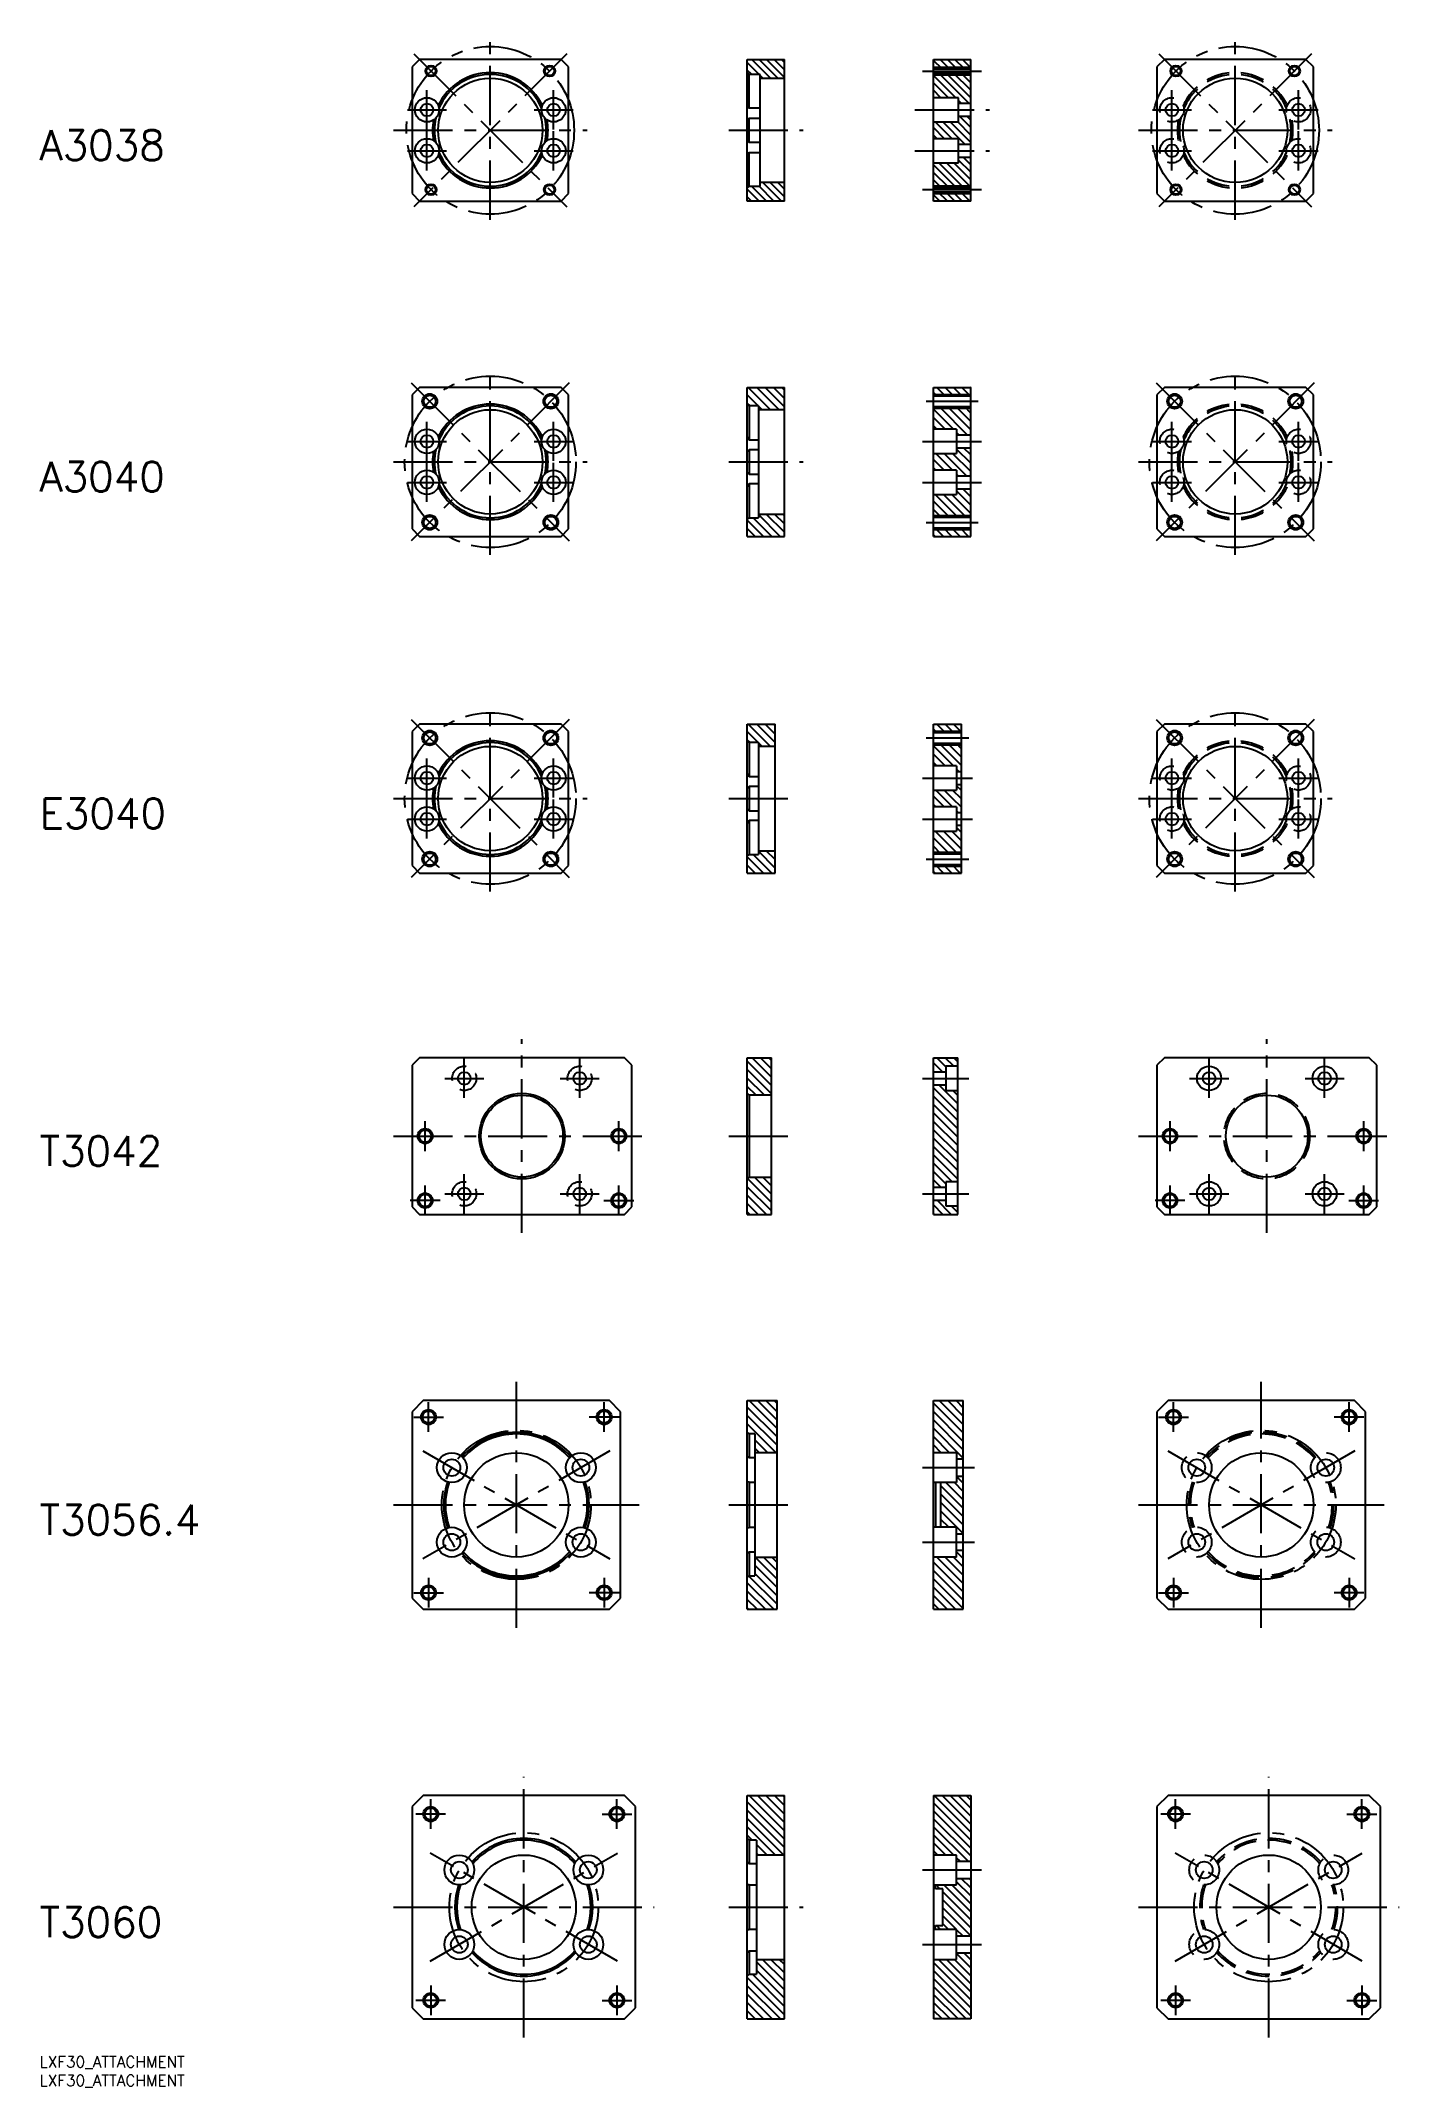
# Model space of a CAD drawing. Extents: x 0 to 365, y -8 to 541.
import ezdxf

# ---------------------------------------------------------------- set-up
doc = ezdxf.new("R2010")
doc.units = 0
doc.header["$LTSCALE"] = 0.5
doc.linetypes.add('CENTER', pattern=[50.8, 31.75, -6.35, 6.35, -6.35])
doc.linetypes.add('DASHED', pattern=[19.05, 12.7, -6.35])
for name, color, linetype in [('MSM_CENTER', 1, 'CENTER'), ('MSM_CONTINUOUS', 7, 'CONTINUOUS'), ('MSM_DASHED', 4, 'DASHED'), ('MSM_NARROW', 5, 'CONTINUOUS'), ('MSM_PART_NUMBER', 7, 'CONTINUOUS')]:
    doc.layers.add(name, color=color, linetype=linetype)
doc.styles.get("Standard").update_dxf_attribs({"font": 'txt.shx', "height": 3, "bigfont": 'bigfont.shx'})

# ---------------------------------------------------------------- blocks, each defined once
blk = doc.blocks.new('*U290')
at = {"layer": 'MSM_PART_NUMBER'}
blk.add_text('LXF30_ATTACHMENT', height=3, dxfattribs=at).set_placement((0, -3))
blk = doc.blocks.new('*U291')
at = {"layer": 'MSM_PART_NUMBER'}
blk.add_text('LXF30_ATTACHMENT', height=3, dxfattribs=at).set_placement((0, -8))

msp = doc.modelspace()

# ---------------------------------------------------------------- linework, layer by layer
at = {"layer": 'MSM_CENTER'}
for p, q in [((121, 493), (121, 541)), ((321, 493), (321, 541)), ((141.51, 537.51), (100.49, 496.49)), ((100.49, 537.51), (141.51, 496.49)), ((237, 532.91), (253, 532.91)), ((341.51, 537.51), (300.49, 496.49)), ((300.49, 537.51), (341.51, 496.49)), ((104, 517.25), (104, 527.75)), ((138, 517.25), (138, 527.75)), ((304, 517.25), (304, 527.75)), ((338, 517.25), (338, 527.75)), ((98.75, 522.5), (109.25, 522.5)), ((132.75, 522.5), (143.25, 522.5)), ((235, 522.5), (255, 522.5)), ((298.75, 522.5), (309.25, 522.5)), ((332.75, 522.5), (343.25, 522.5)), ((95, 517), (147, 517)), ((104, 506.25), (104, 516.75)), ((138, 506.25), (138, 516.75)), ((185, 517), (205, 517)), ((295, 517), (347, 517)), ((304, 506.25), (304, 516.75)), ((338, 506.25), (338, 516.75)), ((98.75, 511.5), (109.25, 511.5)), ((132.75, 511.5), (143.25, 511.5)), ((235, 511.5), (255, 511.5)), ((298.75, 511.5), (309.25, 511.5)), ((332.75, 511.5), (343.25, 511.5)), ((237, 501.09), (253, 501.09)), ((121, 403), (121, 453)), ((321, 403), (321, 453)), ((142.21, 449.21), (99.79, 406.79)), ((99.79, 449.21), (142.21, 406.79)), ((342.21, 449.21), (299.79, 406.79)), ((299.79, 449.21), (342.21, 406.79)), ((238, 444.26), (252, 444.26)), ((104, 428.25), (104, 438.75)), ((138, 428.25), (138, 438.75)), ((304, 428.25), (304, 438.75)), ((338, 428.25), (338, 438.75)), ((98.75, 433.5), (109.25, 433.5)), ((132.75, 433.5), (143.25, 433.5)), ((237, 433.5), (253, 433.5)), ((298.75, 433.5), (309.25, 433.5)), ((332.75, 433.5), (343.25, 433.5)), ((95, 428), (147, 428)), ((104, 417.25), (104, 427.75)), ((138, 417.25), (138, 427.75)), ((185, 428), (205, 428)), ((295, 428), (347, 428)), ((304, 417.25), (304, 427.75)), ((338, 417.25), (338, 427.75)), ((98.75, 422.5), (109.25, 422.5)), ((132.75, 422.5), (143.25, 422.5)), ((237, 422.5), (253, 422.5)), ((298.75, 422.5), (309.25, 422.5)), ((332.75, 422.5), (343.25, 422.5)), ((238, 411.74), (252, 411.74)), ((121, 312.62), (121, 362.62)), ((321, 312.62), (321, 362.62)), ((99.79, 358.84), (142.21, 316.41)), ((142.21, 358.84), (99.79, 316.41)), ((299.79, 358.84), (342.21, 316.41)), ((342.21, 358.84), (299.79, 316.41)), ((238, 353.89), (249.5, 353.89)), ((104, 337.88), (104, 348.38)), ((138, 337.88), (138, 348.38)), ((304, 337.88), (304, 348.38)), ((338, 337.88), (338, 348.38)), ((98.75, 343.12), (109.25, 343.12)), ((132.75, 343.12), (143.25, 343.12)), ((237, 343.12), (250.5, 343.12)), ((298.75, 343.12), (309.25, 343.12)), ((332.75, 343.12), (343.25, 343.12)), ((95, 337.62), (147, 337.62)), ((104, 326.87), (104, 337.37)), ((138, 326.87), (138, 337.37)), ((185, 337.62), (202.5, 337.62)), ((295, 337.62), (347, 337.62)), ((304, 326.87), (304, 337.37)), ((338, 326.87), (338, 337.37)), ((98.75, 332.12), (109.25, 332.12)), ((132.75, 332.12), (143.25, 332.12)), ((237, 332.12), (250.5, 332.12)), ((298.75, 332.12), (309.25, 332.12)), ((332.75, 332.12), (343.25, 332.12)), ((238, 321.36), (249.5, 321.36)), ((129.5, 221), (129.5, 273)), ((329.5, 221), (329.5, 273)), ((114, 257.25), (114, 267.75)), ((145, 257.25), (145, 267.75)), ((314, 257.25), (314, 267.75)), ((345, 257.25), (345, 267.75)), ((108.75, 262.5), (119.25, 262.5)), ((139.75, 262.5), (150.25, 262.5)), ((237, 262.5), (249.5, 262.5)), ((308.75, 262.5), (319.25, 262.5)), ((339.75, 262.5), (350.25, 262.5)), ((103.5, 243), (103.5, 251)), ((155.5, 243), (155.5, 251)), ((303.5, 243), (303.5, 251)), ((355.5, 243), (355.5, 251)), ((95, 247), (164, 247)), ((185, 247), (201.5, 247)), ((295, 247), (364, 247)), ((114, 226.25), (114, 236.75)), ((145, 226.25), (145, 236.75)), ((314, 226.25), (314, 236.75)), ((345, 226.25), (345, 236.75)), ((103.5, 225.7), (103.5, 233.7)), ((108.75, 231.5), (119.25, 231.5)), ((139.75, 231.5), (150.25, 231.5)), ((155.5, 225.7), (155.5, 233.7)), ((237, 231.5), (249.5, 231.5)), ((303.5, 225.7), (303.5, 233.7)), ((308.75, 231.5), (319.25, 231.5)), ((339.75, 231.5), (350.25, 231.5)), ((355.5, 225.7), (355.5, 233.7)), ((107.5, 229.7), (99.5, 229.7)), ((151.5, 229.7), (159.5, 229.7)), ((307.5, 229.7), (299.5, 229.7)), ((351.5, 229.7), (359.5, 229.7)), ((128, 115), (128, 181)), ((328, 115), (328, 181)), ((100.43, 171.57), (108.43, 171.57)), ((104.43, 167.57), (104.43, 175.57)), ((155.57, 171.57), (147.57, 171.57)), ((151.57, 167.57), (151.57, 175.57)), ((300.43, 171.57), (308.43, 171.57)), ((304.43, 167.57), (304.43, 175.57)), ((355.57, 171.57), (347.57, 171.57)), ((351.57, 167.57), (351.57, 175.57)), ((102.89, 162.5), (153.11, 133.5)), ((153.11, 162.5), (102.89, 133.5)), ((302.89, 162.5), (353.11, 133.5)), ((353.11, 162.5), (302.89, 133.5)), ((237, 158), (251, 158)), ((95, 148), (161, 148)), ((185, 148), (203, 148)), ((295, 148), (361, 148)), ((237, 138), (251, 138)), ((104.43, 128.43), (104.43, 120.43)), ((151.57, 128.43), (151.57, 120.43)), ((304.43, 128.43), (304.43, 120.43)), ((351.57, 128.43), (351.57, 120.43)), ((100.43, 124.43), (108.43, 124.43)), ((155.57, 124.43), (147.57, 124.43)), ((300.43, 124.43), (308.43, 124.43)), ((355.57, 124.43), (347.57, 124.43)), ((130, 5), (130, 75)), ((330, 5), (330, 75)), ((105, 61), (105, 69)), ((155, 61), (155, 69)), ((305, 61), (305, 69)), ((355, 61), (355, 69)), ((109, 65), (101, 65)), ((151, 65), (159, 65)), ((309, 65), (301, 65)), ((351, 65), (359, 65)), ((155.11, 25.5), (104.89, 54.5)), ((104.89, 25.5), (155.11, 54.5)), ((237, 50), (253, 50)), ((355.11, 25.5), (304.89, 54.5)), ((304.89, 25.5), (355.11, 54.5)), ((95, 40), (165, 40)), ((185, 40), (205, 40)), ((295, 40), (365, 40)), ((237, 30), (253, 30)), ((105, 19), (105, 11)), ((155, 19), (155, 11)), ((305, 19), (305, 11)), ((355, 19), (355, 11)), ((109, 15), (101, 15)), ((151, 15), (159, 15)), ((309, 15), (301, 15)), ((351, 15), (359, 15))]:
    msp.add_line(p, q, dxfattribs=at)
for centre, radius in [((121, 517), 22.5), ((321, 517), 22.5), ((121, 428), 23), ((321, 428), 23), ((121, 337.62), 23), ((321, 337.62), 23), ((128, 148), 20), ((328, 148), 20), ((130, 40), 20), ((330, 40), 20)]:
    msp.add_circle(centre, radius, dxfattribs=at)
at = {"layer": 'MSM_CONTINUOUS'}
for p, q in [((102, 536), (100, 534)), ((100, 534), (100, 500)), ((140, 536), (102, 536)), ((142, 534), (140, 536)), ((142, 500), (142, 534)), ((190, 498), (190, 536)), ((190, 536), (200, 536)), ((200, 498), (200, 536)), ((240, 498), (240, 536)), ((240, 536), (250, 536)), ((240, 533.47), (250, 533.47)), ((250, 498), (250, 536)), ((302, 536), (300, 534)), ((300, 534), (300, 500)), ((340, 536), (302, 536)), ((342, 534), (340, 536)), ((342, 500), (342, 534)), ((190, 532.5), (190.5, 532)), ((193.5, 532), (190.5, 532)), ((190.5, 522.93), (190.5, 532)), ((193.5, 502), (193.5, 532)), ((193.5, 531), (200, 531)), ((240, 532.35), (250, 532.35)), ((190, 523.7), (190.5, 522.93)), ((193.5, 522.93), (190.5, 522.93)), ((246.7, 525.75), (240, 525.75)), ((246.7, 519.25), (246.7, 525.75)), ((250, 524.2), (246.7, 524.2)), ((190.5, 520.27), (190, 519.76)), ((190.5, 520.27), (193.5, 520.27)), ((190.5, 513.73), (190.5, 520.27)), ((240, 519.25), (246.7, 519.25)), ((246.7, 520.8), (250, 520.8)), ((190, 514.24), (190.5, 513.73)), ((190.5, 511.07), (190, 510.3)), ((193.5, 513.73), (190.5, 513.73)), ((190.5, 511.07), (193.5, 511.07)), ((190.5, 502), (190.5, 511.07)), ((246.7, 514.75), (240, 514.75)), ((246.7, 508.25), (246.7, 514.75)), ((250, 513.2), (246.7, 513.2)), ((240, 508.25), (246.7, 508.25)), ((246.7, 509.8), (250, 509.8)), ((100, 500), (102, 498)), ((140, 498), (142, 500)), ((190.5, 502), (190, 501.5)), ((190.5, 502), (193.5, 502)), ((200, 503), (193.5, 503)), ((240, 501.65), (250, 501.65)), ((240, 500.53), (250, 500.53)), ((300, 500), (302, 498)), ((340, 498), (342, 500)), ((102, 498), (140, 498)), ((200, 498), (190, 498)), ((250, 498), (240, 498)), ((302, 498), (340, 498)), ((102, 448), (100, 446)), ((100, 446), (100, 410)), ((140, 448), (102, 448)), ((142, 446), (140, 448)), ((142, 410), (142, 446)), ((190, 408), (190, 448)), ((190, 448), (200, 448)), ((200, 408), (200, 448)), ((240, 408), (240, 448)), ((240, 448), (250, 448)), ((240, 445.71), (250, 445.71)), ((250, 408), (250, 448)), ((302, 448), (300, 446)), ((300, 446), (300, 410)), ((340, 448), (302, 448)), ((342, 446), (340, 448)), ((342, 410), (342, 446)), ((190.5, 443), (190, 443.5)), ((193, 443), (190.5, 443)), ((190.5, 443), (190.5, 433.93)), ((193, 443), (193, 413)), ((200, 442), (193, 442)), ((240, 442.82), (250, 442.82)), ((190, 434.7), (190.5, 433.93)), ((246.2, 436.75), (240, 436.75)), ((246.2, 436.75), (246.2, 430.25)), ((250, 435.2), (246.2, 435.2)), ((190.5, 431.27), (190, 430.76)), ((190.5, 433.93), (193, 433.93)), ((190.5, 431.27), (190.5, 424.73)), ((193, 431.27), (190.5, 431.27)), ((240, 430.25), (246.2, 430.25)), ((246.2, 431.8), (250, 431.8)), ((190, 425.24), (190.5, 424.73)), ((190.5, 424.73), (193, 424.73)), ((246.2, 425.75), (240, 425.75)), ((246.2, 425.75), (246.2, 419.25)), ((250, 424.2), (246.2, 424.2)), ((190.5, 422.07), (190, 421.3)), ((190.5, 422.07), (190.5, 413)), ((193, 422.07), (190.5, 422.07)), ((240, 419.25), (246.2, 419.25)), ((246.2, 420.8), (250, 420.8)), ((190, 412.5), (190.5, 413)), ((190.5, 413), (193, 413)), ((193, 414), (200, 414)), ((240, 413.18), (250, 413.18)), ((100, 410), (102, 408)), ((102, 408), (140, 408)), ((140, 408), (142, 410)), ((190, 408), (200, 408)), ((240, 410.29), (250, 410.29)), ((240, 408), (250, 408)), ((300, 410), (302, 408)), ((302, 408), (340, 408)), ((340, 408), (342, 410)), ((102, 357.62), (100, 355.62)), ((140, 357.62), (102, 357.62)), ((142, 355.62), (140, 357.62)), ((190, 317.62), (190, 357.62)), ((190, 357.62), (197.5, 357.62)), ((197.5, 317.62), (197.5, 357.62)), ((240, 317.62), (240, 357.62)), ((240, 357.62), (247.5, 357.62)), ((247.5, 317.62), (247.5, 357.62)), ((302, 357.62), (300, 355.62)), ((340, 357.62), (302, 357.62)), ((342, 355.62), (340, 357.62)), ((100, 355.62), (100, 319.62)), ((142, 319.62), (142, 355.62)), ((190.5, 352.62), (190, 353.12)), ((193, 352.62), (190.5, 352.62)), ((190.5, 352.62), (190.5, 343.55)), ((193, 352.62), (193, 322.62)), ((197.5, 351.62), (193, 351.62)), ((240, 355.33), (247.5, 355.33)), ((240, 352.44), (247.5, 352.44)), ((300, 355.62), (300, 319.62)), ((342, 319.62), (342, 355.62)), ((246.2, 346.38), (240, 346.38)), ((246.2, 346.38), (246.2, 339.88)), ((190, 344.32), (190.5, 343.55)), ((190.5, 340.89), (190, 340.38)), ((190.5, 343.55), (193, 343.55)), ((190.5, 340.89), (190.5, 334.36)), ((193, 340.89), (190.5, 340.89)), ((247.5, 344.82), (246.2, 344.82)), ((246.2, 341.43), (247.5, 341.43)), ((240, 339.88), (246.2, 339.88)), ((246.2, 335.38), (240, 335.38)), ((246.2, 335.38), (246.2, 328.88)), ((190, 334.87), (190.5, 334.36)), ((190.5, 331.7), (190, 330.93)), ((190.5, 334.36), (193, 334.36)), ((190.5, 331.7), (190.5, 322.62)), ((193, 331.7), (190.5, 331.7)), ((247.5, 333.82), (246.2, 333.82)), ((246.2, 330.43), (247.5, 330.43)), ((240, 328.88), (246.2, 328.88)), ((100, 319.62), (102, 317.62)), ((140, 317.62), (142, 319.62)), ((190, 322.12), (190.5, 322.62)), ((190.5, 322.62), (193, 322.62)), ((193, 323.62), (197.5, 323.62)), ((240, 322.81), (247.5, 322.81)), ((240, 319.92), (247.5, 319.92)), ((300, 319.62), (302, 317.62)), ((340, 317.62), (342, 319.62)), ((102, 317.62), (140, 317.62)), ((190, 317.62), (197.5, 317.62)), ((240, 317.62), (247.5, 317.62)), ((302, 317.62), (340, 317.62)), ((102, 268), (100, 266)), ((100, 266), (100, 228)), ((157, 268), (102, 268)), ((159, 266), (157, 268)), ((159, 228), (159, 266)), ((190, 226), (190, 268)), ((190, 268), (196.5, 268)), ((196.5, 226), (196.5, 268)), ((240, 226), (240, 268)), ((240, 268), (246.5, 268)), ((243.3, 264.2), (240, 264.2)), ((246.5, 265.75), (243.3, 265.75)), ((243.3, 265.75), (243.3, 259.25)), ((246.5, 226), (246.5, 268)), ((302, 268), (300, 266)), ((300, 266), (300, 228)), ((357, 268), (302, 268)), ((359, 266), (357, 268)), ((359, 228), (359, 266)), ((190.5, 258), (190, 258.5)), ((240, 260.8), (243.3, 260.8)), ((243.3, 259.25), (246.5, 259.25)), ((196.5, 258), (190.5, 258)), ((190.5, 258), (190.5, 236)), ((190, 235.5), (190.5, 236)), ((190.5, 236), (196.5, 236)), ((243.3, 233.2), (240, 233.2)), ((246.5, 234.75), (243.3, 234.75)), ((243.3, 234.75), (243.3, 228.25)), ((100, 228), (102, 226)), ((102, 226), (157, 226)), ((157, 226), (159, 228)), ((190, 226), (196.5, 226)), ((240, 229.8), (243.3, 229.8)), ((240, 226), (246.5, 226)), ((243.3, 228.25), (246.5, 228.25)), ((300, 228), (302, 226)), ((302, 226), (357, 226)), ((357, 226), (359, 228)), ((103, 176), (100, 173)), ((153, 176), (103, 176)), ((156, 173), (153, 176)), ((190, 176), (198, 176)), ((190, 120), (190, 176)), ((198, 120), (198, 176)), ((240, 176), (248, 176)), ((240, 120), (240, 176)), ((248, 120), (248, 176)), ((303, 176), (300, 173)), ((353, 176), (303, 176)), ((356, 173), (353, 176)), ((100, 173), (100, 123)), ((156, 123), (156, 173)), ((300, 173), (300, 123)), ((356, 123), (356, 173)), ((190.5, 167.05), (190, 167.5)), ((192, 167.05), (190.5, 167.05)), ((190.5, 167.05), (190.5, 160.6)), ((192, 167.05), (192, 128.95)), ((190, 160.96), (190.5, 160.6)), ((192, 160.6), (190.5, 160.6)), ((198, 162), (192, 162)), ((246.2, 162), (240, 162)), ((246.2, 162), (246.2, 154)), ((248, 160.25), (246.2, 160.25)), ((190.5, 154.07), (190, 154.19)), ((190.5, 154.07), (190.5, 141.93)), ((190.5, 154.07), (192, 154.07)), ((246.2, 154), (240, 154)), ((240.5, 154), (240.5, 142)), ((242, 142), (242, 154)), ((246.2, 155.75), (248, 155.75)), ((190, 141.81), (190.5, 141.93)), ((192, 141.93), (190.5, 141.93)), ((246.2, 142), (240, 142)), ((246.2, 134), (246.2, 142)), ((246.2, 140.25), (248, 140.25)), ((190.5, 135.4), (190, 135.04)), ((190.5, 135.4), (190.5, 128.95)), ((190.5, 135.4), (192, 135.4)), ((192, 134), (198, 134)), ((246.2, 134), (240, 134)), ((248, 135.75), (246.2, 135.75)), ((190, 128.5), (190.5, 128.95)), ((190.5, 128.95), (192, 128.95)), ((100, 123), (103, 120)), ((153, 120), (156, 123)), ((300, 123), (303, 120)), ((353, 120), (356, 123)), ((103, 120), (153, 120)), ((190, 120), (198, 120)), ((240, 120), (248, 120)), ((303, 120), (353, 120)), ((103, 70), (100, 67)), ((100, 67), (100, 13)), ((157, 70), (103, 70)), ((160, 67), (157, 70)), ((160, 13), (160, 67)), ((190, 70), (200, 70)), ((190, 10), (190, 70)), ((200, 10), (200, 70)), ((240, 70), (250, 70)), ((240, 70), (240, 10)), ((250, 70), (250, 10)), ((303, 70), (300, 67)), ((300, 67), (300, 13)), ((357, 70), (303, 70)), ((360, 67), (357, 70)), ((360, 13), (360, 67)), ((190.5, 58), (190, 58.5)), ((192.5, 58), (190.5, 58)), ((190.5, 58), (190.5, 51.68)), ((192.5, 58), (192.5, 22)), ((190, 52.15), (190.5, 51.68)), ((192.5, 51.68), (190.5, 51.68)), ((200, 54), (192.5, 54)), ((246.2, 54), (240, 54)), ((246.2, 46), (246.2, 54)), ((250, 52.25), (246.2, 52.25)), ((190.5, 46.02), (190, 45.99)), ((190.5, 46.02), (190.5, 33.98)), ((190.5, 46.02), (192.5, 46.02)), ((240.17, 46), (246.2, 46)), ((240.17, 46), (240.5, 44.9)), ((242.5, 44.9), (240.5, 44.9)), ((242.5, 35.1), (242.5, 44.9)), ((246.2, 47.75), (250, 47.75)), ((190, 34.01), (190.5, 33.98)), ((192.5, 33.98), (190.5, 33.98)), ((240.5, 35.1), (240.17, 34)), ((246.2, 34), (240.17, 34)), ((240.5, 35.1), (242.5, 35.1)), ((246.2, 26), (246.2, 34)), ((190.5, 28.32), (190, 27.85)), ((190.5, 28.32), (190.5, 22)), ((190.5, 28.32), (192.5, 28.32)), ((250, 32.25), (246.2, 32.25)), ((246.2, 27.75), (250, 27.75)), ((190, 21.5), (190.5, 22)), ((190.5, 22), (192.5, 22)), ((192.5, 26), (200, 26)), ((240, 26), (246.2, 26)), ((100, 13), (103, 10)), ((157, 10), (160, 13)), ((300, 13), (303, 10)), ((357, 10), (360, 13)), ((103, 10), (157, 10)), ((190, 10), (200, 10)), ((250, 10), (240, 10)), ((303, 10), (357, 10))]:
    msp.add_line(p, q, dxfattribs=at)
for centre, radius in [((105.09, 532.91), 1.23), ((136.91, 532.91), 1.23), ((305.09, 532.91), 1.23), ((336.91, 532.91), 1.23), ((121, 517), 14), ((321, 517), 14), ((104, 522.5), 3.25), ((104, 522.5), 1.7), ((138, 522.5), 3.25), ((138, 522.5), 1.7), ((304, 522.5), 1.7), ((338, 522.5), 1.7), ((104, 511.5), 3.25), ((104, 511.5), 1.7), ((138, 511.5), 3.25), ((138, 511.5), 1.7), ((304, 511.5), 1.7), ((338, 511.5), 1.7), ((105.09, 501.09), 1.23), ((136.91, 501.09), 1.23), ((305.09, 501.09), 1.23), ((336.91, 501.09), 1.23), ((104.74, 444.26), 1.62), ((137.26, 444.26), 1.62), ((304.74, 444.26), 1.62), ((337.26, 444.26), 1.62), ((121, 428), 14), ((321, 428), 14), ((104, 433.5), 3.25), ((104, 433.5), 1.7), ((138, 433.5), 3.25), ((138, 433.5), 1.7), ((304, 433.5), 1.7), ((338, 433.5), 1.7), ((104, 422.5), 3.25), ((104, 422.5), 1.7), ((138, 422.5), 3.25), ((138, 422.5), 1.7), ((304, 422.5), 1.7), ((338, 422.5), 1.7), ((104.74, 411.74), 1.62), ((137.26, 411.74), 1.62), ((304.74, 411.74), 1.62), ((337.26, 411.74), 1.62), ((104.74, 353.89), 1.62), ((121, 337.62), 14), ((137.26, 353.89), 1.62), ((304.74, 353.89), 1.62), ((321, 337.62), 14), ((337.26, 353.89), 1.62), ((104, 343.12), 3.25), ((138, 343.12), 3.25), ((104, 343.12), 1.7), ((138, 343.12), 1.7), ((304, 343.12), 1.7), ((338, 343.12), 1.7), ((104, 332.12), 3.25), ((138, 332.12), 3.25), ((104, 332.12), 1.7), ((138, 332.12), 1.7), ((304, 332.12), 1.7), ((338, 332.12), 1.7), ((104.74, 321.36), 1.62), ((137.26, 321.36), 1.62), ((304.74, 321.36), 1.62), ((337.26, 321.36), 1.62), ((114, 262.5), 1.7), ((145, 262.5), 1.7), ((314, 262.5), 3.25), ((314, 262.5), 1.7), ((345, 262.5), 3.25), ((345, 262.5), 1.7), ((129.5, 247), 11.5), ((129.5, 247), 11), ((329.5, 247), 11), ((103.5, 247), 1.62), ((155.5, 247), 1.62), ((303.5, 247), 1.62), ((355.5, 247), 1.62), ((103.5, 229.7), 1.62), ((114, 231.5), 1.7), ((145, 231.5), 1.7), ((155.5, 229.7), 1.62), ((303.5, 229.7), 1.62), ((314, 231.5), 3.25), ((314, 231.5), 1.7), ((345, 231.5), 3.25), ((345, 231.5), 1.7), ((355.5, 229.7), 1.62), ((104.43, 171.57), 1.62), ((151.57, 171.57), 1.62), ((304.43, 171.57), 1.62), ((351.57, 171.57), 1.62), ((110.68, 158), 4), ((110.68, 158), 2.25), ((128, 148), 14), ((145.32, 158), 4), ((145.32, 158), 2.25), ((310.68, 158), 2.25), ((328, 148), 14), ((345.32, 158), 2.25), ((110.68, 138), 4), ((110.68, 138), 2.25), ((145.32, 138), 4), ((145.32, 138), 2.25), ((310.68, 138), 2.25), ((345.32, 138), 2.25), ((104.43, 124.43), 1.62), ((151.57, 124.43), 1.62), ((304.43, 124.43), 1.62), ((351.57, 124.43), 1.62), ((105, 65), 1.62), ((155, 65), 1.62), ((305, 65), 1.62), ((355, 65), 1.62), ((112.68, 50), 4), ((112.68, 50), 2.25), ((130, 40), 14), ((147.32, 50), 4), ((147.32, 50), 2.25), ((312.68, 50), 2.25), ((330, 40), 14), ((347.32, 50), 2.25), ((112.68, 30), 4), ((147.32, 30), 4), ((112.68, 30), 2.25), ((147.32, 30), 2.25), ((312.68, 30), 2.25), ((347.32, 30), 2.25), ((105, 15), 1.62), ((155, 15), 1.62), ((305, 15), 1.62), ((355, 15), 1.62)]:
    msp.add_circle(centre, radius, dxfattribs=at)
for centre, radius, start, end in [((121, 517), 15.5, 25.5991, 154.4009), ((121, 517), 15, 23.283, 156.717), ((121, 517), 15.5, 169.7433, 190.2567), ((121, 517), 15, 167.4272, 192.5728), ((121, 517), 15, 347.4272, 12.5728), ((121, 517), 15.5, 349.7433, 10.2567), ((121, 517), 15, 203.283, 336.717), ((121, 517), 15.5, 205.5991, 334.4009), ((121, 428), 15.5, 25.5991, 154.4009), ((121, 428), 15, 23.283, 156.717), ((121, 428), 15.5, 169.7433, 190.2567), ((121, 428), 15, 167.4272, 192.5728), ((121, 428), 15, 347.4272, 12.5728), ((121, 428), 15.5, 349.7433, 10.2567), ((121, 428), 15.5, 205.5991, 334.4009), ((121, 428), 15, 203.283, 336.717), ((121, 337.62), 15.5, 25.5991, 154.4009), ((121, 337.62), 15, 23.283, 156.717), ((121, 337.62), 15, 167.4272, 192.5728), ((121, 337.62), 15, 347.4272, 12.5728), ((121, 337.62), 15.5, 169.7433, 190.2567), ((121, 337.62), 15.5, 349.7433, 10.2567), ((121, 337.62), 15.5, 205.5991, 334.4009), ((121, 337.62), 15, 203.283, 336.717), ((128, 148), 19.5, 41.5336, 138.4664), ((128, 148), 19.05, 41.4244, 138.5756), ((128, 148), 19.5, 161.5336, 198.4664), ((128, 148), 19.05, 161.4244, 198.5756), ((128, 148), 19.05, 341.4244, 18.5756), ((128, 148), 19.5, 341.5336, 18.4664), ((128, 148), 19.5, 221.5336, 318.4664), ((128, 148), 19.05, 221.4244, 318.5756), ((130, 40), 18.5, 41.0624, 138.9376), ((130, 40), 18, 40.4753, 139.5247), ((130, 40), 18.5, 161.0624, 198.9376), ((130, 40), 18, 160.4753, 199.5247), ((130, 40), 18, 340.4753, 19.5247), ((130, 40), 18.5, 341.0624, 18.9376), ((130, 40), 18.5, 221.0624, 318.9376), ((130, 40), 18, 220.4753, 319.5247)]:
    msp.add_arc(centre, radius, start, end, dxfattribs=at)
at = {"layer": 'MSM_DASHED'}
for centre, radius in [((304, 522.5), 3.25), ((338, 522.5), 3.25), ((304, 511.5), 3.25), ((338, 511.5), 3.25), ((304, 433.5), 3.25), ((338, 433.5), 3.25), ((304, 422.5), 3.25), ((338, 422.5), 3.25), ((304, 343.12), 3.25), ((338, 343.12), 3.25), ((304, 332.12), 3.25), ((338, 332.12), 3.25), ((114, 262.5), 3.25), ((145, 262.5), 3.25), ((329.5, 247), 11.5), ((114, 231.5), 3.25), ((145, 231.5), 3.25), ((310.68, 158), 4), ((345.32, 158), 4), ((310.68, 138), 4), ((345.32, 138), 4), ((312.68, 50), 4), ((347.32, 50), 4), ((312.68, 30), 4), ((347.32, 30), 4)]:
    msp.add_circle(centre, radius, dxfattribs=at)
for centre, radius, start, end in [((321, 517), 15.5, 25.5991, 154.4009), ((321, 517), 15, 23.283, 156.717), ((321, 517), 15.5, 169.7433, 190.2567), ((321, 517), 15, 167.4272, 192.5728), ((321, 517), 15, 347.4272, 12.5728), ((321, 517), 15.5, 349.7433, 10.2567), ((321, 517), 15, 203.283, 336.717), ((321, 517), 15.5, 205.5991, 334.4009), ((321, 428), 15.5, 25.5991, 154.4009), ((321, 428), 15, 23.283, 156.717), ((321, 428), 15.5, 169.7433, 190.2567), ((321, 428), 15, 167.4272, 192.5728), ((321, 428), 15, 347.4272, 12.5728), ((321, 428), 15.5, 349.7433, 10.2567), ((321, 428), 15.5, 205.5991, 334.4009), ((321, 428), 15, 203.283, 336.717), ((321, 337.62), 15.5, 25.5991, 154.4009), ((321, 337.62), 15, 23.283, 156.717), ((321, 337.62), 15, 167.4272, 192.5728), ((321, 337.62), 15, 347.4272, 12.5728), ((321, 337.62), 15.5, 169.7433, 190.2567), ((321, 337.62), 15.5, 349.7433, 10.2567), ((321, 337.62), 15.5, 205.5991, 334.4009), ((321, 337.62), 15, 203.283, 336.717), ((328, 148), 19.5, 41.5336, 138.4664), ((328, 148), 19.05, 41.4244, 138.5756), ((328, 148), 19.5, 161.5336, 198.4664), ((328, 148), 19.05, 161.4244, 198.5756), ((328, 148), 19.05, 341.4244, 18.5756), ((328, 148), 19.5, 341.5336, 18.4664), ((328, 148), 19.5, 221.5336, 318.4664), ((328, 148), 19.05, 221.4244, 318.5756), ((330, 40), 18.5, 41.0624, 138.9376), ((330, 40), 18, 40.4753, 139.5247), ((330, 40), 18.5, 161.0624, 198.9376), ((330, 40), 18, 160.4753, 199.5247), ((330, 40), 18, 340.4753, 19.5247), ((330, 40), 18.5, 341.0624, 18.9376), ((330, 40), 18.5, 221.0624, 318.9376), ((330, 40), 18, 220.4753, 319.5247)]:
    msp.add_arc(centre, radius, start, end, dxfattribs=at)
at = {"layer": 'MSM_NARROW'}
for p, q in [((193.2, 532), (190, 535.2)), ((191.19, 532), (190, 533.19)), ((196.2, 531), (191.2, 536)), ((198.2, 531), (193.2, 536)), ((200, 531.2), (195.2, 536)), ((200, 533.21), (197.21, 536)), ((200, 535.21), (199.21, 536)), ((242.28, 533.47), (240, 535.75)), ((240, 533.94), (250, 533.94)), ((240.28, 533.47), (240, 533.75)), ((244.28, 533.47), (241.76, 536)), ((246.28, 533.47), (243.76, 536)), ((248.29, 533.47), (245.76, 536)), ((250, 533.76), (247.76, 536)), ((250, 535.76), (249.76, 536)), ((194.2, 531), (193.5, 531.7)), ((240, 531.89), (250, 531.89)), ((246, 525.75), (240, 531.75)), ((244, 525.75), (240, 529.75)), ((241.99, 525.75), (240, 527.74)), ((249.55, 524.2), (241.4, 532.35)), ((250, 525.75), (243.4, 532.35)), ((250, 527.76), (245.4, 532.35)), ((250, 529.76), (247.4, 532.35)), ((250, 531.76), (249.41, 532.35)), ((247.55, 524.2), (246.7, 525.05)), ((242.98, 514.75), (240, 517.73)), ((244.98, 514.75), (240.48, 519.25)), ((248.54, 513.2), (242.49, 519.25)), ((250, 513.74), (244.49, 519.25)), ((250, 515.74), (246.49, 519.25)), ((250, 517.74), (246.94, 520.8)), ((250, 519.75), (248.95, 520.8)), ((240.98, 514.75), (240, 515.73)), ((246.07, 501.65), (240, 507.72)), ((244.07, 501.65), (240, 505.72)), ((248.08, 501.65), (241.47, 508.25)), ((250, 501.73), (243.48, 508.25)), ((250, 503.73), (245.48, 508.25)), ((250, 505.73), (246.7, 509.03)), ((250, 507.73), (247.93, 509.8)), ((193.16, 498), (190, 501.16)), ((195.16, 498), (191.16, 502)), ((197.16, 498), (193.16, 502)), ((199.16, 498), (194.16, 503)), ((200, 499.17), (196.17, 503)), ((200, 501.17), (198.17, 503)), ((242.07, 501.65), (240, 503.72)), ((240, 502.11), (250, 502.11)), ((240.07, 501.65), (240, 501.71)), ((240, 500.06), (250, 500.06)), ((243.71, 498), (241.19, 500.53)), ((245.72, 498), (243.19, 500.53)), ((247.72, 498), (245.19, 500.53)), ((249.72, 498), (247.2, 500.53)), ((250, 499.72), (249.2, 500.53)), ((191.16, 498), (190, 499.16)), ((241.71, 498), (240, 499.71)), ((194.03, 442), (190, 446.03)), ((196.27, 442), (190.27, 448)), ((198.52, 442), (192.52, 448)), ((200, 442.76), (194.76, 448)), ((200, 445.01), (197.01, 448)), ((200, 447.25), (199.25, 448)), ((240.9, 445.71), (240, 446.61)), ((240, 446.12), (250, 446.12)), ((242.73, 446.12), (240.86, 448)), ((243.15, 445.71), (242.73, 446.12)), ((245.39, 445.71), (243.1, 448)), ((247.64, 445.71), (245.35, 448)), ((249.88, 445.71), (247.59, 448)), ((250, 447.84), (249.84, 448)), ((190.78, 443), (190, 443.78)), ((240, 442.4), (250, 442.4)), ((245.37, 436.75), (240, 442.12)), ((243.12, 436.75), (240, 439.87)), ((241.96, 442.4), (241.55, 442.82)), ((249.16, 435.2), (241.96, 442.4)), ((250, 436.61), (243.79, 442.82)), ((246.45, 442.4), (246.04, 442.82)), ((250, 438.86), (246.45, 442.4)), ((250, 441.1), (248.28, 442.82)), ((240.88, 436.75), (240, 437.63)), ((246.92, 435.2), (246.2, 435.92)), ((240.65, 428), (240, 428.65)), ((245.14, 425.75), (240.64, 430.25)), ((248.94, 424.2), (242.89, 430.25)), ((250, 425.38), (245.13, 430.25)), ((250, 427.63), (246.2, 431.43)), ((250, 429.87), (248.07, 431.8)), ((240.65, 425.75), (240, 426.4)), ((242.9, 425.75), (240.65, 428)), ((246.69, 424.2), (246.2, 424.69)), ((246.49, 413.18), (240.42, 419.25)), ((248.73, 413.18), (242.66, 419.25)), ((250, 414.16), (244.91, 419.25)), ((250, 416.4), (246.2, 420.2)), ((250, 418.65), (247.85, 420.8)), ((194.35, 408), (190, 412.35)), ((196.6, 408), (191.6, 413)), ((198.84, 408), (193, 413.84)), ((200, 409.09), (195.09, 414)), ((200, 411.33), (197.33, 414)), ((200, 413.58), (199.58, 414)), ((243.83, 413.6), (240, 417.42)), ((241.58, 413.6), (240, 415.18)), ((240, 413.6), (250, 413.6)), ((242, 413.18), (241.58, 413.6)), ((244.24, 413.18), (243.83, 413.6)), ((192.11, 408), (190, 410.11)), ((240, 409.88), (250, 409.88)), ((240.44, 408), (240, 408.44)), ((240.81, 409.88), (240.4, 410.29)), ((242.69, 408), (240.81, 409.88)), ((244.93, 408), (242.64, 410.29)), ((245.3, 409.88), (244.89, 410.29)), ((247.18, 408), (245.3, 409.88)), ((249.42, 408), (247.13, 410.29)), ((250, 409.67), (249.38, 410.29)), ((196.27, 351.62), (190.27, 357.62)), ((197.5, 352.64), (192.52, 357.62)), ((197.5, 354.89), (194.76, 357.62)), ((197.5, 357.13), (197.01, 357.62)), ((243.15, 355.33), (240.86, 357.62)), ((244.98, 355.75), (243.1, 357.62)), ((247.5, 355.47), (245.35, 357.62)), ((194.03, 351.62), (190, 355.65)), ((190.78, 352.62), (190, 353.41)), ((240.9, 355.33), (240, 356.24)), ((240, 355.75), (247.5, 355.75)), ((240, 352.03), (247.5, 352.03)), ((245.37, 346.38), (240, 351.74)), ((247.5, 346.49), (241.55, 352.44)), ((244.21, 352.03), (243.79, 352.44)), ((247.5, 348.74), (244.21, 352.03)), ((245.39, 355.33), (244.98, 355.75)), ((247.5, 350.98), (246.04, 352.44)), ((243.12, 346.38), (240, 349.5)), ((240.88, 346.38), (240, 347.25)), ((246.92, 344.82), (246.2, 345.54)), ((247.5, 339.75), (246.2, 341.05)), ((242.9, 335.38), (240, 338.27)), ((240.65, 335.38), (240, 336.03)), ((245.14, 335.38), (240.64, 339.88)), ((245.14, 337.62), (242.89, 339.88)), ((247.5, 337.51), (245.13, 339.88)), ((247.5, 335.26), (245.14, 337.62)), ((246.69, 333.82), (246.2, 334.32)), ((247.5, 328.53), (246.2, 329.83)), ((243.83, 323.22), (240, 327.05)), ((242, 322.81), (240, 324.8)), ((246.49, 322.81), (240.42, 328.88)), ((247.5, 324.04), (242.66, 328.88)), ((247.5, 326.28), (244.91, 328.88)), ((194.35, 317.62), (190, 321.98)), ((192.11, 317.62), (190, 319.73)), ((196.6, 317.62), (191.6, 322.62)), ((197.5, 318.97), (193, 323.47)), ((197.5, 321.21), (195.09, 323.62)), ((197.5, 323.46), (197.33, 323.62)), ((240, 323.22), (247.5, 323.22)), ((240, 319.5), (247.5, 319.5)), ((242.69, 317.62), (240.4, 319.92)), ((243.06, 319.5), (242.64, 319.92)), ((244.93, 317.62), (243.06, 319.5)), ((244.24, 322.81), (243.83, 323.22)), ((247.18, 317.62), (244.89, 319.92)), ((240.44, 317.62), (240, 318.07)), ((196.5, 260.58), (190, 267.08)), ((196.5, 258.34), (190, 264.84)), ((196.5, 262.83), (191.33, 268)), ((196.5, 265.07), (193.57, 268)), ((196.5, 267.32), (195.82, 268)), ((242.48, 264.2), (240, 266.68)), ((240.23, 264.2), (240, 264.43)), ((243.3, 265.62), (240.92, 268)), ((245.42, 265.75), (243.17, 268)), ((246.5, 266.91), (245.41, 268)), ((194.59, 258), (190, 262.59)), ((192.35, 258), (190, 260.35)), ((246.5, 253.44), (240, 259.94)), ((246.5, 255.69), (241.39, 260.8)), ((246.5, 257.93), (245.18, 259.25)), ((246.5, 251.2), (240, 257.7)), ((246.5, 248.95), (240, 255.45)), ((246.5, 246.71), (240, 253.21)), ((246.5, 244.46), (240, 250.96)), ((246.5, 242.22), (240, 248.72)), ((246.5, 239.97), (240, 246.47)), ((246.5, 237.73), (240, 244.23)), ((246.5, 235.48), (240, 241.98)), ((244.99, 234.75), (240, 239.74)), ((243.3, 234.19), (240, 237.49)), ((196.5, 226.91), (190, 233.41)), ((195.16, 226), (190, 231.16)), ((196.5, 229.15), (190.08, 235.58)), ((196.5, 231.4), (191.9, 236)), ((196.5, 233.64), (194.14, 236)), ((196.5, 235.89), (196.39, 236)), ((242.05, 233.2), (240, 235.25)), ((192.92, 226), (190, 228.92)), ((190.67, 226), (190, 226.67)), ((242.51, 226), (240, 228.51)), ((240.26, 226), (240, 226.26)), ((244.75, 226), (240.95, 229.8)), ((243.3, 229.7), (243.2, 229.8)), ((246.5, 226.5), (244.75, 228.25)), ((198, 168.49), (190.49, 176)), ((198, 170.74), (192.74, 176)), ((198, 172.98), (194.98, 176)), ((198, 175.23), (197.23, 176)), ((248, 169.55), (241.55, 176)), ((248, 171.8), (243.8, 176)), ((248, 174.04), (246.04, 176)), ((198, 166.25), (190, 174.25)), ((198, 164), (190, 172)), ((248, 167.31), (240, 175.31)), ((248, 165.06), (240, 173.06)), ((248, 162.82), (240, 170.82)), ((197.76, 162), (190, 169.76)), ((195.51, 162), (192, 165.51)), ((248, 160.57), (240, 168.57)), ((244.33, 162), (240, 166.33)), ((193.27, 162), (192, 163.27)), ((242.08, 162), (240, 164.08)), ((248, 149.34), (243.34, 154)), ((248, 151.59), (245.59, 154)), ((248, 153.83), (246.2, 155.63)), ((248, 147.1), (242, 153.1)), ((248, 144.85), (242, 150.85)), ((248, 142.61), (242, 148.61)), ((248, 140.36), (242, 146.36)), ((244.12, 142), (242, 144.12)), ((198, 125.83), (192, 131.83)), ((198, 128.08), (192.08, 134)), ((198, 130.32), (194.32, 134)), ((198, 132.57), (196.57, 134)), ((248, 124.65), (240, 132.65)), ((248, 126.89), (240.89, 134)), ((248, 129.14), (243.14, 134)), ((248, 131.38), (245.38, 134)), ((248, 133.63), (246.2, 135.43)), ((197.1, 120), (190, 127.1)), ((198, 121.34), (190.44, 128.9)), ((198, 123.59), (192, 129.59)), ((248, 122.4), (240, 130.4)), ((248, 120.16), (240, 128.16)), ((194.85, 120), (190, 124.85)), ((192.61, 120), (190, 122.61)), ((245.91, 120), (240, 125.91)), ((243.67, 120), (240, 123.67)), ((241.42, 120), (240, 121.42)), ((190.36, 120), (190, 120.36)), ((200, 58.28), (190, 68.28)), ((200, 56.03), (190, 66.03)), ((200, 60.52), (190.52, 70)), ((200, 62.77), (192.77, 70)), ((200, 65.01), (195.01, 70)), ((200, 67.26), (197.26, 70)), ((200, 69.5), (199.5, 70)), ((250, 58.03), (240, 68.03)), ((250, 60.18), (240.18, 70)), ((250, 62.32), (242.32, 70)), ((250, 64.46), (244.46, 70)), ((250, 66.61), (246.61, 70)), ((250, 68.75), (248.75, 70)), ((199.79, 54), (190, 63.79)), ((197.54, 54), (190, 61.54)), ((250, 55.89), (240, 65.89)), ((250, 53.75), (240, 63.75)), ((249.35, 52.25), (240, 61.6)), ((191.3, 58), (190, 59.3)), ((195.3, 54), (192.5, 56.8)), ((245.46, 54), (240, 59.46)), ((243.32, 54), (240, 57.32)), ((241.17, 54), (240, 55.17)), ((193.05, 54), (192.5, 54.55)), ((247.21, 52.25), (246.2, 53.26)), ((241.7, 44.9), (240.6, 46)), ((250, 36.6), (242.5, 44.1)), ((250, 38.74), (242.74, 46)), ((250, 40.89), (244.89, 46)), ((250, 43.03), (246.2, 46.83)), ((250, 45.17), (247.42, 47.75)), ((250, 47.32), (249.57, 47.75)), ((250, 34.46), (242.5, 41.96)), ((250, 32.31), (242.5, 39.81)), ((241.88, 34), (240.78, 35.1)), ((246.17, 34), (242.5, 37.67)), ((244.03, 34), (242.5, 35.53)), ((247.92, 32.25), (246.2, 33.97)), ((250, 23.74), (246.2, 27.54)), ((250, 25.88), (248.13, 27.75)), ((200, 13.37), (191.37, 22)), ((200, 17.86), (192.5, 25.36)), ((200, 15.62), (192.5, 23.12)), ((200, 20.11), (194.11, 26)), ((200, 22.35), (196.35, 26)), ((200, 24.6), (198.6, 26)), ((250, 15.16), (240, 25.16)), ((250, 13.02), (240, 23.02)), ((250, 17.31), (241.31, 26)), ((250, 19.45), (243.45, 26)), ((250, 21.6), (245.6, 26)), ((200, 11.13), (190, 21.13)), ((198.88, 10), (190, 18.88)), ((196.64, 10), (190, 16.64)), ((250, 10.88), (240, 20.88)), ((248.73, 10), (240, 18.73)), ((246.59, 10), (240, 16.59)), ((194.39, 10), (190, 14.39)), ((192.15, 10), (190, 12.15)), ((244.45, 10), (240, 14.45)), ((242.3, 10), (240, 12.3))]:
    msp.add_line(p, q, dxfattribs=at)
for centre, radius in [((105.09, 532.91), 1.5), ((136.91, 532.91), 1.5), ((305.09, 532.91), 1.5), ((336.91, 532.91), 1.5), ((105.09, 501.09), 1.5), ((136.91, 501.09), 1.5), ((305.09, 501.09), 1.5), ((336.91, 501.09), 1.5), ((104.74, 444.26), 2), ((137.26, 444.26), 2), ((304.74, 444.26), 2), ((337.26, 444.26), 2), ((104.74, 411.74), 2), ((137.26, 411.74), 2), ((304.74, 411.74), 2), ((337.26, 411.74), 2), ((104.74, 353.89), 2), ((137.26, 353.89), 2), ((304.74, 353.89), 2), ((337.26, 353.89), 2), ((104.74, 321.36), 2), ((137.26, 321.36), 2), ((304.74, 321.36), 2), ((337.26, 321.36), 2), ((103.5, 247), 2), ((155.5, 247), 2), ((303.5, 247), 2), ((355.5, 247), 2), ((103.5, 229.7), 2), ((155.5, 229.7), 2), ((303.5, 229.7), 2), ((355.5, 229.7), 2), ((104.43, 171.57), 2), ((151.57, 171.57), 2), ((304.43, 171.57), 2), ((351.57, 171.57), 2), ((104.43, 124.43), 2), ((151.57, 124.43), 2), ((304.43, 124.43), 2), ((351.57, 124.43), 2), ((105, 65), 2), ((155, 65), 2), ((305, 65), 2), ((355, 65), 2), ((105, 15), 2), ((155, 15), 2), ((305, 15), 2), ((355, 15), 2)]:
    msp.add_circle(centre, radius, dxfattribs=at)

# ---------------------------------------------------------------- block references
at = {"layer": 'MSM_CONTINUOUS'}
for name in ['*U290', '*U291']:
    msp.add_blockref(name, (0, 0), dxfattribs=at)

# ---------------------------------------------------------------- texts
at = {"layer": 'MSM_PART_NUMBER'}
for s, p in [('A3038', (0, 509)), ('A3040', (0, 420)), ('E3040', (0, 329.62)), ('T3042', (0, 239)), ('T3056.4', (0, 140)), ('T3060', (0, 32))]:
    msp.add_text(s, height=8, dxfattribs=at).set_placement(p)

doc.saveas('drawing.dxf')
